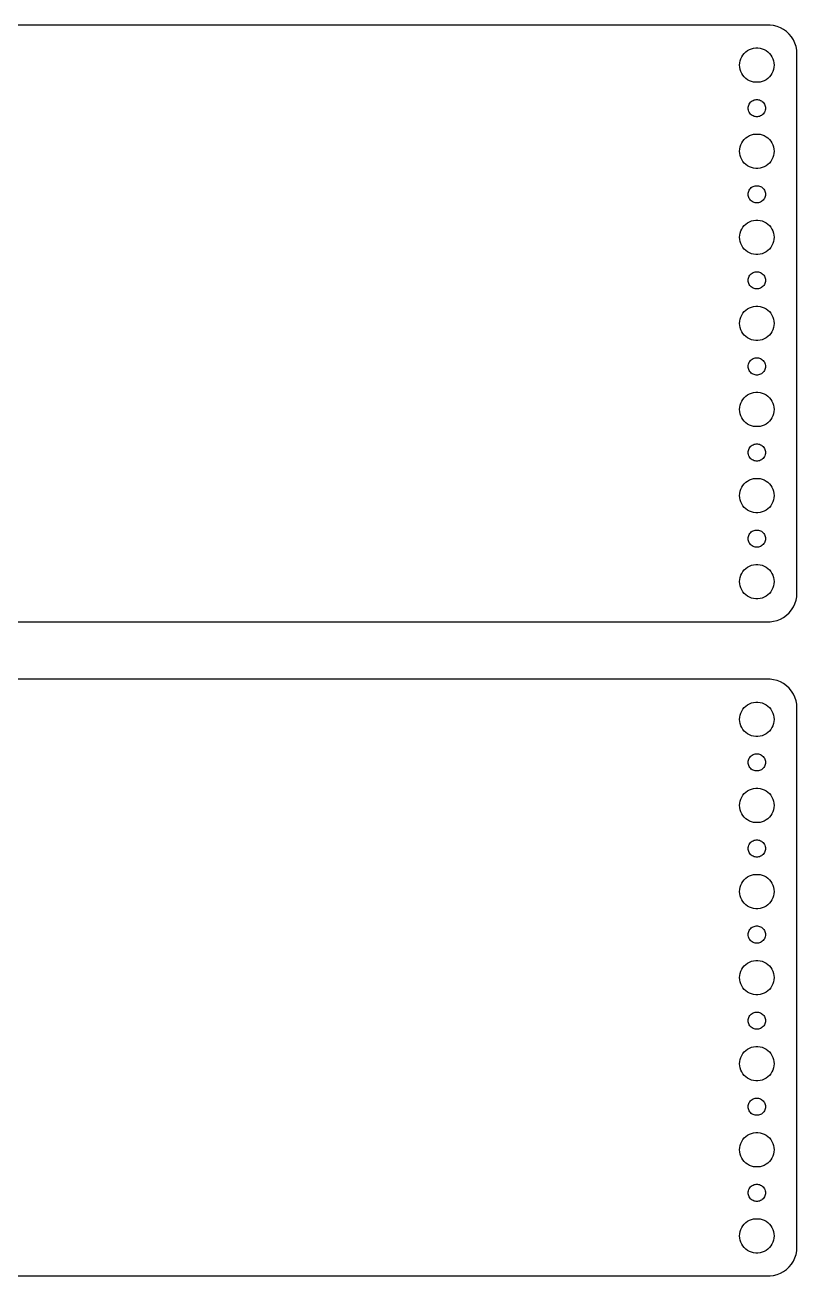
# Model space of a CAD drawing. Header units: metres. Extents: x -134 to 134, y 176 to 508.
# Drawn here: x 0 to 134.5, y 290 to 508 of the extents above; entities that cross this region are included whole.
import ezdxf

# ---------------------------------------------------------------- set-up
doc = ezdxf.new("R2010")
doc.units = ezdxf.units.M

msp = doc.modelspace()

# ---------------------------------------------------------------- linework, layer by layer
for p, q in [((129.814, 507.99), (-129.814, 507.99)), ((130.437, 507.911), (129.814, 507.99)), ((131.045, 507.755), (130.437, 507.911)), ((131.629, 507.524), (131.045, 507.755)), ((132.179, 507.222), (131.629, 507.524)), ((132.687, 506.853), (132.179, 507.222)), ((133.145, 506.423), (132.687, 506.853)), ((133.545, 505.939), (133.145, 506.423)), ((133.882, 505.409), (133.545, 505.939)), ((125.893, 503.533), (126.223, 503.714)), ((126.223, 503.714), (126.573, 503.853)), ((126.573, 503.853), (126.938, 503.947)), ((126.938, 503.947), (127.312, 503.994)), ((127.312, 503.994), (127.688, 503.994)), ((127.688, 503.994), (128.062, 503.947)), ((128.062, 503.947), (128.427, 503.853)), ((128.427, 503.853), (128.777, 503.714)), ((128.777, 503.714), (129.107, 503.533)), ((134.149, 504.841), (133.882, 505.409)), ((134.343, 504.243), (134.149, 504.841)), ((134.461, 503.627), (134.343, 504.243)), ((134.5, 503), (134.461, 503.627)), ((124.5, 501), (124.524, 501.376)), ((124.524, 501.376), (124.594, 501.746)), ((124.594, 501.746), (124.711, 502.104)), ((124.711, 502.104), (124.871, 502.445)), ((124.871, 502.445), (125.073, 502.763)), ((125.073, 502.763), (125.313, 503.054)), ((125.313, 503.054), (125.588, 503.312)), ((125.588, 503.312), (125.893, 503.533)), ((129.107, 503.533), (129.412, 503.312)), ((129.412, 503.312), (129.687, 503.054)), ((129.687, 503.054), (129.927, 502.763)), ((129.927, 502.763), (130.129, 502.445)), ((130.129, 502.445), (130.289, 502.104)), ((130.289, 502.104), (130.406, 501.746)), ((130.406, 501.746), (130.476, 501.376)), ((130.476, 501.376), (130.5, 501)), ((134.5, 409), (134.5, 503)), ((124.524, 500.624), (124.5, 501)), ((124.594, 500.254), (124.524, 500.624)), ((124.711, 499.896), (124.594, 500.254)), ((124.871, 499.555), (124.711, 499.896)), ((125.073, 499.237), (124.871, 499.555)), ((125.313, 498.946), (125.073, 499.237)), ((129.927, 499.237), (129.687, 498.946)), ((130.129, 499.555), (129.927, 499.237)), ((130.289, 499.896), (130.129, 499.555)), ((130.406, 500.254), (130.289, 499.896)), ((130.476, 500.624), (130.406, 500.254)), ((130.5, 501), (130.476, 500.624)), ((125.588, 498.688), (125.313, 498.946)), ((125.893, 498.467), (125.588, 498.688)), ((126.223, 498.286), (125.893, 498.467)), ((126.573, 498.147), (126.223, 498.286)), ((126.938, 498.053), (126.573, 498.147)), ((127.312, 498.006), (126.938, 498.053)), ((127.688, 498.006), (127.312, 498.006)), ((128.062, 498.053), (127.688, 498.006)), ((128.427, 498.147), (128.062, 498.053)), ((128.777, 498.286), (128.427, 498.147)), ((129.107, 498.467), (128.777, 498.286)), ((129.412, 498.688), (129.107, 498.467)), ((129.687, 498.946), (129.412, 498.688)), ((126.696, 494.766), (126.861, 494.857)), ((126.861, 494.857), (127.036, 494.927)), ((127.036, 494.927), (127.219, 494.973)), ((127.219, 494.973), (127.406, 494.997)), ((127.406, 494.997), (127.594, 494.997)), ((127.594, 494.997), (127.781, 494.973)), ((127.781, 494.973), (127.964, 494.927)), ((127.964, 494.927), (128.139, 494.857)), ((128.139, 494.857), (128.304, 494.766)), ((126, 493.5), (126.012, 493.688)), ((126.012, 493.312), (126, 493.5)), ((126.012, 493.688), (126.047, 493.873)), ((126.047, 493.127), (126.012, 493.312)), ((126.047, 493.873), (126.105, 494.052)), ((126.105, 492.948), (126.047, 493.127)), ((126.105, 494.052), (126.186, 494.223)), ((126.186, 492.777), (126.105, 492.948)), ((126.186, 494.223), (126.286, 494.382)), ((126.286, 492.618), (126.186, 492.777)), ((126.286, 494.382), (126.407, 494.527)), ((126.407, 494.527), (126.544, 494.656)), ((126.544, 494.656), (126.696, 494.766)), ((128.304, 494.766), (128.456, 494.656)), ((128.456, 494.656), (128.593, 494.527)), ((128.593, 494.527), (128.714, 494.382)), ((128.714, 494.382), (128.814, 494.223)), ((128.814, 492.777), (128.714, 492.618)), ((128.814, 494.223), (128.895, 494.052)), ((128.895, 492.948), (128.814, 492.777)), ((128.895, 494.052), (128.953, 493.873)), ((128.953, 493.127), (128.895, 492.948)), ((128.953, 493.873), (128.988, 493.688)), ((128.988, 493.312), (128.953, 493.127)), ((128.988, 493.688), (129, 493.5)), ((129, 493.5), (128.988, 493.312)), ((126.407, 492.473), (126.286, 492.618)), ((126.544, 492.344), (126.407, 492.473)), ((126.696, 492.234), (126.544, 492.344)), ((126.861, 492.143), (126.696, 492.234)), ((127.036, 492.073), (126.861, 492.143)), ((127.219, 492.027), (127.036, 492.073)), ((127.406, 492.003), (127.219, 492.027)), ((127.594, 492.003), (127.406, 492.003)), ((127.781, 492.027), (127.594, 492.003)), ((127.964, 492.073), (127.781, 492.027)), ((128.139, 492.143), (127.964, 492.073)), ((128.304, 492.234), (128.139, 492.143)), ((128.456, 492.344), (128.304, 492.234)), ((128.593, 492.473), (128.456, 492.344)), ((128.714, 492.618), (128.593, 492.473)), ((125.313, 488.054), (125.588, 488.312)), ((125.588, 488.312), (125.893, 488.533)), ((125.893, 488.533), (126.223, 488.714)), ((126.223, 488.714), (126.573, 488.853)), ((126.573, 488.853), (126.938, 488.947)), ((126.938, 488.947), (127.312, 488.994)), ((127.312, 488.994), (127.688, 488.994)), ((127.688, 488.994), (128.062, 488.947)), ((128.062, 488.947), (128.427, 488.853)), ((128.427, 488.853), (128.777, 488.714)), ((128.777, 488.714), (129.107, 488.533)), ((129.107, 488.533), (129.412, 488.312)), ((129.412, 488.312), (129.687, 488.054)), ((124.5, 486), (124.524, 486.376)), ((124.524, 486.376), (124.594, 486.746)), ((124.594, 486.746), (124.711, 487.104)), ((124.711, 487.104), (124.871, 487.445)), ((124.871, 487.445), (125.073, 487.763)), ((125.073, 487.763), (125.313, 488.054)), ((129.687, 488.054), (129.927, 487.763)), ((129.927, 487.763), (130.129, 487.445)), ((130.129, 487.445), (130.289, 487.104)), ((130.289, 487.104), (130.406, 486.746)), ((130.406, 486.746), (130.476, 486.376)), ((130.476, 486.376), (130.5, 486)), ((124.524, 485.624), (124.5, 486)), ((124.594, 485.254), (124.524, 485.624)), ((124.711, 484.896), (124.594, 485.254)), ((124.871, 484.555), (124.711, 484.896)), ((125.073, 484.237), (124.871, 484.555)), ((125.313, 483.946), (125.073, 484.237)), ((125.588, 483.688), (125.313, 483.946)), ((129.687, 483.946), (129.412, 483.688)), ((129.927, 484.237), (129.687, 483.946)), ((130.129, 484.555), (129.927, 484.237)), ((130.289, 484.896), (130.129, 484.555)), ((130.406, 485.254), (130.289, 484.896)), ((130.476, 485.624), (130.406, 485.254)), ((130.5, 486), (130.476, 485.624)), ((125.893, 483.467), (125.588, 483.688)), ((126.223, 483.286), (125.893, 483.467)), ((126.573, 483.147), (126.223, 483.286)), ((126.938, 483.053), (126.573, 483.147)), ((127.312, 483.006), (126.938, 483.053)), ((127.688, 483.006), (127.312, 483.006)), ((128.062, 483.053), (127.688, 483.006)), ((128.427, 483.147), (128.062, 483.053)), ((128.777, 483.286), (128.427, 483.147)), ((129.107, 483.467), (128.777, 483.286)), ((129.412, 483.688), (129.107, 483.467)), ((126.407, 479.527), (126.544, 479.656)), ((126.544, 479.656), (126.696, 479.766)), ((126.696, 479.766), (126.861, 479.857)), ((126.861, 479.857), (127.036, 479.927)), ((127.036, 479.927), (127.219, 479.973)), ((127.219, 479.973), (127.406, 479.997)), ((127.406, 479.997), (127.594, 479.997)), ((127.594, 479.997), (127.781, 479.973)), ((127.781, 479.973), (127.964, 479.927)), ((127.964, 479.927), (128.139, 479.857)), ((128.139, 479.857), (128.304, 479.766)), ((128.304, 479.766), (128.456, 479.656)), ((128.456, 479.656), (128.593, 479.527)), ((126, 478.5), (126.012, 478.688)), ((126.012, 478.312), (126, 478.5)), ((126.012, 478.688), (126.047, 478.873)), ((126.047, 478.127), (126.012, 478.312)), ((126.047, 478.873), (126.105, 479.052)), ((126.105, 477.948), (126.047, 478.127)), ((126.105, 479.052), (126.186, 479.223)), ((126.186, 477.777), (126.105, 477.948)), ((126.186, 479.223), (126.286, 479.382)), ((126.286, 477.618), (126.186, 477.777)), ((126.286, 479.382), (126.407, 479.527)), ((126.407, 477.473), (126.286, 477.618)), ((126.544, 477.344), (126.407, 477.473)), ((128.593, 477.473), (128.456, 477.344)), ((128.593, 479.527), (128.714, 479.382)), ((128.714, 477.618), (128.593, 477.473)), ((128.714, 479.382), (128.814, 479.223)), ((128.814, 477.777), (128.714, 477.618)), ((128.814, 479.223), (128.895, 479.052)), ((128.895, 477.948), (128.814, 477.777)), ((128.895, 479.052), (128.953, 478.873)), ((128.953, 478.127), (128.895, 477.948)), ((128.953, 478.873), (128.988, 478.688)), ((128.988, 478.312), (128.953, 478.127)), ((128.988, 478.688), (129, 478.5)), ((129, 478.5), (128.988, 478.312)), ((126.696, 477.234), (126.544, 477.344)), ((126.861, 477.143), (126.696, 477.234)), ((127.036, 477.073), (126.861, 477.143)), ((127.219, 477.027), (127.036, 477.073)), ((127.406, 477.003), (127.219, 477.027)), ((127.594, 477.003), (127.406, 477.003)), ((127.781, 477.027), (127.594, 477.003)), ((127.964, 477.073), (127.781, 477.027)), ((128.139, 477.143), (127.964, 477.073)), ((128.304, 477.234), (128.139, 477.143)), ((128.456, 477.344), (128.304, 477.234)), ((125.073, 472.763), (125.313, 473.054)), ((125.313, 473.054), (125.588, 473.312)), ((125.588, 473.312), (125.893, 473.533)), ((125.893, 473.533), (126.223, 473.714)), ((126.223, 473.714), (126.573, 473.853)), ((126.573, 473.853), (126.938, 473.947)), ((126.938, 473.947), (127.312, 473.994)), ((127.312, 473.994), (127.688, 473.994)), ((127.688, 473.994), (128.062, 473.947)), ((128.062, 473.947), (128.427, 473.853)), ((128.427, 473.853), (128.777, 473.714)), ((128.777, 473.714), (129.107, 473.533)), ((129.107, 473.533), (129.412, 473.312)), ((129.412, 473.312), (129.687, 473.054)), ((129.687, 473.054), (129.927, 472.763)), ((124.5, 471), (124.524, 471.376)), ((124.524, 470.624), (124.5, 471)), ((124.524, 471.376), (124.594, 471.746)), ((124.594, 471.746), (124.711, 472.104)), ((124.711, 472.104), (124.871, 472.445)), ((124.871, 472.445), (125.073, 472.763)), ((129.927, 472.763), (130.129, 472.445)), ((130.129, 472.445), (130.289, 472.104)), ((130.289, 472.104), (130.406, 471.746)), ((130.406, 471.746), (130.476, 471.376)), ((130.476, 471.376), (130.5, 471)), ((130.5, 471), (130.476, 470.624)), ((124.594, 470.254), (124.524, 470.624)), ((124.711, 469.896), (124.594, 470.254)), ((124.871, 469.555), (124.711, 469.896)), ((125.073, 469.237), (124.871, 469.555)), ((125.313, 468.946), (125.073, 469.237)), ((125.588, 468.688), (125.313, 468.946)), ((125.893, 468.467), (125.588, 468.688)), ((129.412, 468.688), (129.107, 468.467)), ((129.687, 468.946), (129.412, 468.688)), ((129.927, 469.237), (129.687, 468.946)), ((130.129, 469.555), (129.927, 469.237)), ((130.289, 469.896), (130.129, 469.555)), ((130.406, 470.254), (130.289, 469.896)), ((130.476, 470.624), (130.406, 470.254)), ((126.223, 468.286), (125.893, 468.467)), ((126.573, 468.147), (126.223, 468.286)), ((126.938, 468.053), (126.573, 468.147)), ((127.312, 468.006), (126.938, 468.053)), ((127.688, 468.006), (127.312, 468.006)), ((128.062, 468.053), (127.688, 468.006)), ((128.427, 468.147), (128.062, 468.053)), ((128.777, 468.286), (128.427, 468.147)), ((129.107, 468.467), (128.777, 468.286)), ((126.186, 464.223), (126.286, 464.382)), ((126.286, 464.382), (126.407, 464.527)), ((126.407, 464.527), (126.544, 464.656)), ((126.544, 464.656), (126.696, 464.766)), ((126.696, 464.766), (126.861, 464.857)), ((126.861, 464.857), (127.036, 464.927)), ((127.036, 464.927), (127.219, 464.973)), ((127.219, 464.973), (127.406, 464.997)), ((127.406, 464.997), (127.594, 464.997)), ((127.594, 464.997), (127.781, 464.973)), ((127.781, 464.973), (127.964, 464.927)), ((127.964, 464.927), (128.139, 464.857)), ((128.139, 464.857), (128.304, 464.766)), ((128.304, 464.766), (128.456, 464.656)), ((128.456, 464.656), (128.593, 464.527)), ((128.593, 464.527), (128.714, 464.382)), ((128.714, 464.382), (128.814, 464.223)), ((126, 463.5), (126.012, 463.688)), ((126.012, 463.312), (126, 463.5)), ((126.012, 463.688), (126.047, 463.873)), ((126.047, 463.127), (126.012, 463.312)), ((126.047, 463.873), (126.105, 464.052)), ((126.105, 462.948), (126.047, 463.127)), ((126.105, 464.052), (126.186, 464.223)), ((126.186, 462.777), (126.105, 462.948)), ((126.286, 462.618), (126.186, 462.777)), ((126.407, 462.473), (126.286, 462.618)), ((126.544, 462.344), (126.407, 462.473)), ((126.696, 462.234), (126.544, 462.344)), ((126.861, 462.143), (126.696, 462.234)), ((127.036, 462.073), (126.861, 462.143)), ((128.139, 462.143), (127.964, 462.073)), ((128.304, 462.234), (128.139, 462.143)), ((128.456, 462.344), (128.304, 462.234)), ((128.593, 462.473), (128.456, 462.344)), ((128.714, 462.618), (128.593, 462.473)), ((128.814, 462.777), (128.714, 462.618)), ((128.814, 464.223), (128.895, 464.052)), ((128.895, 462.948), (128.814, 462.777)), ((128.895, 464.052), (128.953, 463.873)), ((128.953, 463.127), (128.895, 462.948)), ((128.953, 463.873), (128.988, 463.688)), ((128.988, 463.312), (128.953, 463.127)), ((128.988, 463.688), (129, 463.5)), ((129, 463.5), (128.988, 463.312)), ((127.219, 462.027), (127.036, 462.073)), ((127.406, 462.003), (127.219, 462.027)), ((127.594, 462.003), (127.406, 462.003)), ((127.781, 462.027), (127.594, 462.003)), ((127.964, 462.073), (127.781, 462.027)), ((124.871, 457.445), (125.073, 457.763)), ((125.073, 457.763), (125.313, 458.054)), ((125.313, 458.054), (125.588, 458.312)), ((125.588, 458.312), (125.893, 458.533)), ((125.893, 458.533), (126.223, 458.714)), ((126.223, 458.714), (126.573, 458.853)), ((126.573, 458.853), (126.938, 458.947)), ((126.938, 458.947), (127.312, 458.994)), ((127.312, 458.994), (127.688, 458.994)), ((127.688, 458.994), (128.062, 458.947)), ((128.062, 458.947), (128.427, 458.853)), ((128.427, 458.853), (128.777, 458.714)), ((128.777, 458.714), (129.107, 458.533)), ((129.107, 458.533), (129.412, 458.312)), ((129.412, 458.312), (129.687, 458.054)), ((129.687, 458.054), (129.927, 457.763)), ((129.927, 457.763), (130.129, 457.445)), ((124.5, 456), (124.524, 456.376)), ((124.524, 455.624), (124.5, 456)), ((124.524, 456.376), (124.594, 456.746)), ((124.594, 455.254), (124.524, 455.624)), ((124.594, 456.746), (124.711, 457.104)), ((124.711, 457.104), (124.871, 457.445)), ((130.129, 457.445), (130.289, 457.104)), ((130.289, 457.104), (130.406, 456.746)), ((130.406, 456.746), (130.476, 456.376)), ((130.476, 455.624), (130.406, 455.254)), ((130.476, 456.376), (130.5, 456)), ((130.5, 456), (130.476, 455.624)), ((124.711, 454.896), (124.594, 455.254)), ((124.871, 454.555), (124.711, 454.896)), ((125.073, 454.237), (124.871, 454.555)), ((125.313, 453.946), (125.073, 454.237)), ((125.588, 453.688), (125.313, 453.946)), ((125.893, 453.467), (125.588, 453.688)), ((126.223, 453.286), (125.893, 453.467)), ((129.107, 453.467), (128.777, 453.286)), ((129.412, 453.688), (129.107, 453.467)), ((129.687, 453.946), (129.412, 453.688)), ((129.927, 454.237), (129.687, 453.946)), ((130.129, 454.555), (129.927, 454.237)), ((130.289, 454.896), (130.129, 454.555)), ((130.406, 455.254), (130.289, 454.896)), ((126.573, 453.147), (126.223, 453.286)), ((126.938, 453.053), (126.573, 453.147)), ((127.312, 453.006), (126.938, 453.053)), ((127.688, 453.006), (127.312, 453.006)), ((128.062, 453.053), (127.688, 453.006)), ((128.427, 453.147), (128.062, 453.053)), ((128.777, 453.286), (128.427, 453.147)), ((126.047, 448.873), (126.105, 449.052)), ((126.105, 449.052), (126.186, 449.223)), ((126.186, 449.223), (126.286, 449.382)), ((126.286, 449.382), (126.407, 449.527)), ((126.407, 449.527), (126.544, 449.656)), ((126.544, 449.656), (126.696, 449.766)), ((126.696, 449.766), (126.861, 449.857)), ((126.861, 449.857), (127.036, 449.927)), ((127.036, 449.927), (127.219, 449.973)), ((127.219, 449.973), (127.406, 449.997)), ((127.406, 449.997), (127.594, 449.997)), ((127.594, 449.997), (127.781, 449.973)), ((127.781, 449.973), (127.964, 449.927)), ((127.964, 449.927), (128.139, 449.857)), ((128.139, 449.857), (128.304, 449.766)), ((128.304, 449.766), (128.456, 449.656)), ((128.456, 449.656), (128.593, 449.527)), ((128.593, 449.527), (128.714, 449.382)), ((128.714, 449.382), (128.814, 449.223)), ((128.814, 449.223), (128.895, 449.052)), ((128.895, 449.052), (128.953, 448.873)), ((126, 448.5), (126.012, 448.688)), ((126.012, 448.312), (126, 448.5)), ((126.012, 448.688), (126.047, 448.873)), ((126.047, 448.127), (126.012, 448.312)), ((126.105, 447.948), (126.047, 448.127)), ((126.186, 447.777), (126.105, 447.948)), ((126.286, 447.618), (126.186, 447.777)), ((126.407, 447.473), (126.286, 447.618)), ((126.544, 447.344), (126.407, 447.473)), ((126.696, 447.234), (126.544, 447.344)), ((126.861, 447.143), (126.696, 447.234)), ((127.036, 447.073), (126.861, 447.143)), ((127.219, 447.027), (127.036, 447.073)), ((127.406, 447.003), (127.219, 447.027)), ((127.594, 447.003), (127.406, 447.003)), ((127.781, 447.027), (127.594, 447.003)), ((127.964, 447.073), (127.781, 447.027)), ((128.139, 447.143), (127.964, 447.073)), ((128.304, 447.234), (128.139, 447.143)), ((128.456, 447.344), (128.304, 447.234)), ((128.593, 447.473), (128.456, 447.344)), ((128.714, 447.618), (128.593, 447.473)), ((128.814, 447.777), (128.714, 447.618)), ((128.895, 447.948), (128.814, 447.777)), ((128.953, 448.127), (128.895, 447.948)), ((128.953, 448.873), (128.988, 448.688)), ((128.988, 448.312), (128.953, 448.127)), ((128.988, 448.688), (129, 448.5)), ((129, 448.5), (128.988, 448.312)), ((124.871, 442.445), (125.073, 442.763)), ((125.073, 442.763), (125.313, 443.054)), ((125.313, 443.054), (125.588, 443.312)), ((125.588, 443.312), (125.893, 443.533)), ((125.893, 443.533), (126.223, 443.714)), ((126.223, 443.714), (126.573, 443.853)), ((126.573, 443.853), (126.938, 443.947)), ((126.938, 443.947), (127.312, 443.994)), ((127.312, 443.994), (127.688, 443.994)), ((127.688, 443.994), (128.062, 443.947)), ((128.062, 443.947), (128.427, 443.853)), ((128.427, 443.853), (128.777, 443.714)), ((128.777, 443.714), (129.107, 443.533)), ((129.107, 443.533), (129.412, 443.312)), ((129.412, 443.312), (129.687, 443.054)), ((129.687, 443.054), (129.927, 442.763)), ((129.927, 442.763), (130.129, 442.445)), ((124.5, 441), (124.524, 441.376)), ((124.524, 440.624), (124.5, 441)), ((124.524, 441.376), (124.594, 441.746)), ((124.594, 440.254), (124.524, 440.624)), ((124.594, 441.746), (124.711, 442.104)), ((124.711, 442.104), (124.871, 442.445)), ((130.129, 442.445), (130.289, 442.104)), ((130.289, 442.104), (130.406, 441.746)), ((130.406, 441.746), (130.476, 441.376)), ((130.476, 440.624), (130.406, 440.254)), ((130.476, 441.376), (130.5, 441)), ((130.5, 441), (130.476, 440.624)), ((124.711, 439.896), (124.594, 440.254)), ((124.871, 439.555), (124.711, 439.896)), ((125.073, 439.237), (124.871, 439.555)), ((125.313, 438.946), (125.073, 439.237)), ((125.588, 438.688), (125.313, 438.946)), ((125.893, 438.467), (125.588, 438.688)), ((126.223, 438.286), (125.893, 438.467)), ((126.573, 438.147), (126.223, 438.286)), ((126.938, 438.053), (126.573, 438.147)), ((128.427, 438.147), (128.062, 438.053)), ((128.777, 438.286), (128.427, 438.147)), ((129.107, 438.467), (128.777, 438.286)), ((129.412, 438.688), (129.107, 438.467)), ((129.687, 438.946), (129.412, 438.688)), ((129.927, 439.237), (129.687, 438.946)), ((130.129, 439.555), (129.927, 439.237)), ((130.289, 439.896), (130.129, 439.555)), ((130.406, 440.254), (130.289, 439.896)), ((127.312, 438.006), (126.938, 438.053)), ((127.688, 438.006), (127.312, 438.006)), ((128.062, 438.053), (127.688, 438.006)), ((126.012, 433.688), (126.047, 433.873)), ((126.047, 433.873), (126.105, 434.052)), ((126.105, 434.052), (126.186, 434.223)), ((126.186, 434.223), (126.286, 434.382)), ((126.286, 434.382), (126.407, 434.527)), ((126.407, 434.527), (126.544, 434.656)), ((126.544, 434.656), (126.696, 434.766)), ((126.696, 434.766), (126.861, 434.857)), ((126.861, 434.857), (127.036, 434.927)), ((127.036, 434.927), (127.219, 434.973)), ((127.219, 434.973), (127.406, 434.997)), ((127.406, 434.997), (127.594, 434.997)), ((127.594, 434.997), (127.781, 434.973)), ((127.781, 434.973), (127.964, 434.927)), ((127.964, 434.927), (128.139, 434.857)), ((128.139, 434.857), (128.304, 434.766)), ((128.304, 434.766), (128.456, 434.656)), ((128.456, 434.656), (128.593, 434.527)), ((128.593, 434.527), (128.714, 434.382)), ((128.714, 434.382), (128.814, 434.223)), ((128.814, 434.223), (128.895, 434.052)), ((128.895, 434.052), (128.953, 433.873)), ((128.953, 433.873), (128.988, 433.688)), ((126, 433.5), (126.012, 433.688)), ((126.012, 433.312), (126, 433.5)), ((126.047, 433.127), (126.012, 433.312)), ((126.105, 432.948), (126.047, 433.127)), ((126.186, 432.777), (126.105, 432.948)), ((126.286, 432.618), (126.186, 432.777)), ((126.407, 432.473), (126.286, 432.618)), ((126.544, 432.344), (126.407, 432.473)), ((126.696, 432.234), (126.544, 432.344)), ((126.861, 432.143), (126.696, 432.234)), ((127.036, 432.073), (126.861, 432.143)), ((127.219, 432.027), (127.036, 432.073)), ((127.406, 432.003), (127.219, 432.027)), ((127.594, 432.003), (127.406, 432.003)), ((127.781, 432.027), (127.594, 432.003)), ((127.964, 432.073), (127.781, 432.027)), ((128.139, 432.143), (127.964, 432.073)), ((128.304, 432.234), (128.139, 432.143)), ((128.456, 432.344), (128.304, 432.234)), ((128.593, 432.473), (128.456, 432.344)), ((128.714, 432.618), (128.593, 432.473)), ((128.814, 432.777), (128.714, 432.618)), ((128.895, 432.948), (128.814, 432.777)), ((128.953, 433.127), (128.895, 432.948)), ((128.988, 433.312), (128.953, 433.127)), ((128.988, 433.688), (129, 433.5)), ((129, 433.5), (128.988, 433.312)), ((124.711, 427.104), (124.871, 427.445)), ((124.871, 427.445), (125.073, 427.763)), ((125.073, 427.763), (125.313, 428.054)), ((125.313, 428.054), (125.588, 428.312)), ((125.588, 428.312), (125.893, 428.533)), ((125.893, 428.533), (126.223, 428.714)), ((126.223, 428.714), (126.573, 428.853)), ((126.573, 428.853), (126.938, 428.947)), ((126.938, 428.947), (127.312, 428.994)), ((127.312, 428.994), (127.688, 428.994)), ((127.688, 428.994), (128.062, 428.947)), ((128.062, 428.947), (128.427, 428.853)), ((128.427, 428.853), (128.777, 428.714)), ((128.777, 428.714), (129.107, 428.533)), ((129.107, 428.533), (129.412, 428.312)), ((129.412, 428.312), (129.687, 428.054)), ((129.687, 428.054), (129.927, 427.763)), ((129.927, 427.763), (130.129, 427.445)), ((130.129, 427.445), (130.289, 427.104)), ((124.5, 426), (124.524, 426.376)), ((124.524, 425.624), (124.5, 426)), ((124.524, 426.376), (124.594, 426.746)), ((124.594, 425.254), (124.524, 425.624)), ((124.594, 426.746), (124.711, 427.104)), ((124.711, 424.896), (124.594, 425.254)), ((130.289, 427.104), (130.406, 426.746)), ((130.406, 425.254), (130.289, 424.896)), ((130.406, 426.746), (130.476, 426.376)), ((130.476, 425.624), (130.406, 425.254)), ((130.476, 426.376), (130.5, 426)), ((130.5, 426), (130.476, 425.624)), ((124.871, 424.555), (124.711, 424.896)), ((125.073, 424.237), (124.871, 424.555)), ((125.313, 423.946), (125.073, 424.237)), ((125.588, 423.688), (125.313, 423.946)), ((125.893, 423.467), (125.588, 423.688)), ((126.223, 423.286), (125.893, 423.467)), ((126.573, 423.147), (126.223, 423.286)), ((126.938, 423.053), (126.573, 423.147)), ((127.312, 423.006), (126.938, 423.053)), ((127.688, 423.006), (127.312, 423.006)), ((128.062, 423.053), (127.688, 423.006)), ((128.427, 423.147), (128.062, 423.053)), ((128.777, 423.286), (128.427, 423.147)), ((129.107, 423.467), (128.777, 423.286)), ((129.412, 423.688), (129.107, 423.467)), ((129.687, 423.946), (129.412, 423.688)), ((129.927, 424.237), (129.687, 423.946)), ((130.129, 424.555), (129.927, 424.237)), ((130.289, 424.896), (130.129, 424.555)), ((126, 418.5), (126.012, 418.688)), ((126.012, 418.688), (126.047, 418.873)), ((126.047, 418.873), (126.105, 419.052)), ((126.105, 419.052), (126.186, 419.223)), ((126.186, 419.223), (126.286, 419.382)), ((126.286, 419.382), (126.407, 419.527)), ((126.407, 419.527), (126.544, 419.656)), ((126.544, 419.656), (126.696, 419.766)), ((126.696, 419.766), (126.861, 419.857)), ((126.861, 419.857), (127.036, 419.927)), ((127.036, 419.927), (127.219, 419.973)), ((127.219, 419.973), (127.406, 419.997)), ((127.406, 419.997), (127.594, 419.997)), ((127.594, 419.997), (127.781, 419.973)), ((127.781, 419.973), (127.964, 419.927)), ((127.964, 419.927), (128.139, 419.857)), ((128.139, 419.857), (128.304, 419.766)), ((128.304, 419.766), (128.456, 419.656)), ((128.456, 419.656), (128.593, 419.527)), ((128.593, 419.527), (128.714, 419.382)), ((128.714, 419.382), (128.814, 419.223)), ((128.814, 419.223), (128.895, 419.052)), ((128.895, 419.052), (128.953, 418.873)), ((128.953, 418.873), (128.988, 418.688)), ((128.988, 418.688), (129, 418.5)), ((126.012, 418.312), (126, 418.5)), ((126.047, 418.127), (126.012, 418.312)), ((126.105, 417.948), (126.047, 418.127)), ((126.186, 417.777), (126.105, 417.948)), ((126.286, 417.618), (126.186, 417.777)), ((126.407, 417.473), (126.286, 417.618)), ((126.544, 417.344), (126.407, 417.473)), ((126.696, 417.234), (126.544, 417.344)), ((126.861, 417.143), (126.696, 417.234)), ((127.036, 417.073), (126.861, 417.143)), ((127.219, 417.027), (127.036, 417.073)), ((127.406, 417.003), (127.219, 417.027)), ((127.594, 417.003), (127.406, 417.003)), ((127.781, 417.027), (127.594, 417.003)), ((127.964, 417.073), (127.781, 417.027)), ((128.139, 417.143), (127.964, 417.073)), ((128.304, 417.234), (128.139, 417.143)), ((128.456, 417.344), (128.304, 417.234)), ((128.593, 417.473), (128.456, 417.344)), ((128.714, 417.618), (128.593, 417.473)), ((128.814, 417.777), (128.714, 417.618)), ((128.895, 417.948), (128.814, 417.777)), ((128.953, 418.127), (128.895, 417.948)), ((128.988, 418.312), (128.953, 418.127)), ((129, 418.5), (128.988, 418.312)), ((124.594, 411.746), (124.711, 412.104)), ((124.711, 412.104), (124.871, 412.445)), ((124.871, 412.445), (125.073, 412.763)), ((125.073, 412.763), (125.313, 413.054)), ((125.313, 413.054), (125.588, 413.312)), ((125.588, 413.312), (125.893, 413.533)), ((125.893, 413.533), (126.223, 413.714)), ((126.223, 413.714), (126.573, 413.853)), ((126.573, 413.853), (126.938, 413.947)), ((126.938, 413.947), (127.312, 413.994)), ((127.312, 413.994), (127.688, 413.994)), ((127.688, 413.994), (128.062, 413.947)), ((128.062, 413.947), (128.427, 413.853)), ((128.427, 413.853), (128.777, 413.714)), ((128.777, 413.714), (129.107, 413.533)), ((129.107, 413.533), (129.412, 413.312)), ((129.412, 413.312), (129.687, 413.054)), ((129.687, 413.054), (129.927, 412.763)), ((129.927, 412.763), (130.129, 412.445)), ((130.129, 412.445), (130.289, 412.104)), ((130.289, 412.104), (130.406, 411.746)), ((124.5, 411), (124.524, 411.376)), ((124.524, 410.624), (124.5, 411)), ((124.524, 411.376), (124.594, 411.746)), ((124.594, 410.254), (124.524, 410.624)), ((124.711, 409.896), (124.594, 410.254)), ((124.871, 409.555), (124.711, 409.896)), ((130.289, 409.896), (130.129, 409.555)), ((130.406, 410.254), (130.289, 409.896)), ((130.406, 411.746), (130.476, 411.376)), ((130.476, 410.624), (130.406, 410.254)), ((130.476, 411.376), (130.5, 411)), ((130.5, 411), (130.476, 410.624)), ((125.073, 409.237), (124.871, 409.555)), ((125.313, 408.946), (125.073, 409.237)), ((125.588, 408.688), (125.313, 408.946)), ((125.893, 408.467), (125.588, 408.688)), ((126.223, 408.286), (125.893, 408.467)), ((126.573, 408.147), (126.223, 408.286)), ((126.938, 408.053), (126.573, 408.147)), ((127.312, 408.006), (126.938, 408.053)), ((127.688, 408.006), (127.312, 408.006)), ((128.062, 408.053), (127.688, 408.006)), ((128.427, 408.147), (128.062, 408.053)), ((128.777, 408.286), (128.427, 408.147)), ((129.107, 408.467), (128.777, 408.286)), ((129.412, 408.688), (129.107, 408.467)), ((129.687, 408.946), (129.412, 408.688)), ((129.927, 409.237), (129.687, 408.946)), ((130.129, 409.555), (129.927, 409.237)), ((134.149, 407.159), (134.343, 407.757)), ((134.343, 407.757), (134.461, 408.373)), ((134.461, 408.373), (134.5, 409)), ((132.687, 405.147), (133.145, 405.577)), ((133.145, 405.577), (133.545, 406.061)), ((133.545, 406.061), (133.882, 406.591)), ((133.882, 406.591), (134.149, 407.159)), ((-129.814, 404.01), (129.814, 404.01)), ((129.814, 404.01), (130.437, 404.089)), ((130.437, 404.089), (131.045, 404.245)), ((131.045, 404.245), (131.629, 404.476)), ((131.629, 404.476), (132.179, 404.778)), ((132.179, 404.778), (132.687, 405.147)), ((129.814, 393.99), (-129.814, 393.99)), ((130.437, 393.911), (129.814, 393.99)), ((131.045, 393.755), (130.437, 393.911)), ((131.629, 393.524), (131.045, 393.755)), ((132.179, 393.222), (131.629, 393.524)), ((132.687, 392.853), (132.179, 393.222)), ((133.145, 392.423), (132.687, 392.853)), ((133.545, 391.939), (133.145, 392.423)), ((133.882, 391.409), (133.545, 391.939)), ((134.149, 390.841), (133.882, 391.409)), ((134.343, 390.243), (134.149, 390.841)), ((134.461, 389.627), (134.343, 390.243)), ((124.594, 387.746), (124.711, 388.104)), ((124.711, 388.104), (124.871, 388.445)), ((124.871, 388.445), (125.073, 388.763)), ((125.073, 388.763), (125.313, 389.054)), ((125.313, 389.054), (125.588, 389.312)), ((125.588, 389.312), (125.893, 389.533)), ((125.893, 389.533), (126.223, 389.714)), ((126.223, 389.714), (126.573, 389.853)), ((126.573, 389.853), (126.938, 389.947)), ((126.938, 389.947), (127.312, 389.994)), ((127.312, 389.994), (127.688, 389.994)), ((127.688, 389.994), (128.062, 389.947)), ((128.062, 389.947), (128.427, 389.853)), ((128.427, 389.853), (128.777, 389.714)), ((128.777, 389.714), (129.107, 389.533)), ((129.107, 389.533), (129.412, 389.312)), ((129.412, 389.312), (129.687, 389.054)), ((129.687, 389.054), (129.927, 388.763)), ((129.927, 388.763), (130.129, 388.445)), ((130.129, 388.445), (130.289, 388.104)), ((130.289, 388.104), (130.406, 387.746)), ((134.5, 389), (134.461, 389.627)), ((134.5, 295), (134.5, 389)), ((124.5, 387), (124.524, 387.376)), ((124.524, 386.624), (124.5, 387)), ((124.524, 387.376), (124.594, 387.746)), ((124.594, 386.254), (124.524, 386.624)), ((124.711, 385.896), (124.594, 386.254)), ((124.871, 385.555), (124.711, 385.896)), ((130.289, 385.896), (130.129, 385.555)), ((130.406, 386.254), (130.289, 385.896)), ((130.406, 387.746), (130.476, 387.376)), ((130.476, 386.624), (130.406, 386.254)), ((130.476, 387.376), (130.5, 387)), ((130.5, 387), (130.476, 386.624)), ((125.073, 385.237), (124.871, 385.555)), ((125.313, 384.946), (125.073, 385.237)), ((125.588, 384.688), (125.313, 384.946)), ((125.893, 384.467), (125.588, 384.688)), ((126.223, 384.286), (125.893, 384.467)), ((126.573, 384.147), (126.223, 384.286)), ((126.938, 384.053), (126.573, 384.147)), ((127.312, 384.006), (126.938, 384.053)), ((127.688, 384.006), (127.312, 384.006)), ((128.062, 384.053), (127.688, 384.006)), ((128.427, 384.147), (128.062, 384.053)), ((128.777, 384.286), (128.427, 384.147)), ((129.107, 384.467), (128.777, 384.286)), ((129.412, 384.688), (129.107, 384.467)), ((129.687, 384.946), (129.412, 384.688)), ((129.927, 385.237), (129.687, 384.946)), ((130.129, 385.555), (129.927, 385.237)), ((126, 379.5), (126.012, 379.688)), ((126.012, 379.312), (126, 379.5)), ((126.012, 379.688), (126.047, 379.873)), ((126.047, 379.127), (126.012, 379.312)), ((126.047, 379.873), (126.105, 380.052)), ((126.105, 380.052), (126.186, 380.223)), ((126.186, 380.223), (126.286, 380.382)), ((126.286, 380.382), (126.407, 380.527)), ((126.407, 380.527), (126.544, 380.656)), ((126.544, 380.656), (126.696, 380.766)), ((126.696, 380.766), (126.861, 380.857)), ((126.861, 380.857), (127.036, 380.927)), ((127.036, 380.927), (127.219, 380.973)), ((127.219, 380.973), (127.406, 380.997)), ((127.406, 380.997), (127.594, 380.997)), ((127.594, 380.997), (127.781, 380.973)), ((127.781, 380.973), (127.964, 380.927)), ((127.964, 380.927), (128.139, 380.857)), ((128.139, 380.857), (128.304, 380.766)), ((128.304, 380.766), (128.456, 380.656)), ((128.456, 380.656), (128.593, 380.527)), ((128.593, 380.527), (128.714, 380.382)), ((128.714, 380.382), (128.814, 380.223)), ((128.814, 380.223), (128.895, 380.052)), ((128.895, 380.052), (128.953, 379.873)), ((128.953, 379.873), (128.988, 379.688)), ((128.988, 379.312), (128.953, 379.127)), ((128.988, 379.688), (129, 379.5)), ((129, 379.5), (128.988, 379.312)), ((126.105, 378.948), (126.047, 379.127)), ((126.186, 378.777), (126.105, 378.948)), ((126.286, 378.618), (126.186, 378.777)), ((126.407, 378.473), (126.286, 378.618)), ((126.544, 378.344), (126.407, 378.473)), ((126.696, 378.234), (126.544, 378.344)), ((126.861, 378.143), (126.696, 378.234)), ((127.036, 378.073), (126.861, 378.143)), ((127.219, 378.027), (127.036, 378.073)), ((127.406, 378.003), (127.219, 378.027)), ((127.594, 378.003), (127.406, 378.003)), ((127.781, 378.027), (127.594, 378.003)), ((127.964, 378.073), (127.781, 378.027)), ((128.139, 378.143), (127.964, 378.073)), ((128.304, 378.234), (128.139, 378.143)), ((128.456, 378.344), (128.304, 378.234)), ((128.593, 378.473), (128.456, 378.344)), ((128.714, 378.618), (128.593, 378.473)), ((128.814, 378.777), (128.714, 378.618)), ((128.895, 378.948), (128.814, 378.777)), ((128.953, 379.127), (128.895, 378.948)), ((126.573, 374.853), (126.938, 374.947)), ((126.938, 374.947), (127.312, 374.994)), ((127.312, 374.994), (127.688, 374.994)), ((127.688, 374.994), (128.062, 374.947)), ((128.062, 374.947), (128.427, 374.853)), ((124.524, 372.376), (124.594, 372.746)), ((124.594, 372.746), (124.711, 373.104)), ((124.711, 373.104), (124.871, 373.445)), ((124.871, 373.445), (125.073, 373.763)), ((125.073, 373.763), (125.313, 374.054)), ((125.313, 374.054), (125.588, 374.312)), ((125.588, 374.312), (125.893, 374.533)), ((125.893, 374.533), (126.223, 374.714)), ((126.223, 374.714), (126.573, 374.853)), ((128.427, 374.853), (128.777, 374.714)), ((128.777, 374.714), (129.107, 374.533)), ((129.107, 374.533), (129.412, 374.312)), ((129.412, 374.312), (129.687, 374.054)), ((129.687, 374.054), (129.927, 373.763)), ((129.927, 373.763), (130.129, 373.445)), ((130.129, 373.445), (130.289, 373.104)), ((130.289, 373.104), (130.406, 372.746)), ((130.406, 372.746), (130.476, 372.376)), ((124.5, 372), (124.524, 372.376)), ((124.524, 371.624), (124.5, 372)), ((124.594, 371.254), (124.524, 371.624)), ((124.711, 370.896), (124.594, 371.254)), ((124.871, 370.555), (124.711, 370.896)), ((130.289, 370.896), (130.129, 370.555)), ((130.406, 371.254), (130.289, 370.896)), ((130.476, 371.624), (130.406, 371.254)), ((130.476, 372.376), (130.5, 372)), ((130.5, 372), (130.476, 371.624)), ((125.073, 370.237), (124.871, 370.555)), ((125.313, 369.946), (125.073, 370.237)), ((125.588, 369.688), (125.313, 369.946)), ((125.893, 369.467), (125.588, 369.688)), ((126.223, 369.286), (125.893, 369.467)), ((126.573, 369.147), (126.223, 369.286)), ((126.938, 369.053), (126.573, 369.147)), ((127.312, 369.006), (126.938, 369.053)), ((127.688, 369.006), (127.312, 369.006)), ((128.062, 369.053), (127.688, 369.006)), ((128.427, 369.147), (128.062, 369.053)), ((128.777, 369.286), (128.427, 369.147)), ((129.107, 369.467), (128.777, 369.286)), ((129.412, 369.688), (129.107, 369.467)), ((129.687, 369.946), (129.412, 369.688)), ((129.927, 370.237), (129.687, 369.946)), ((130.129, 370.555), (129.927, 370.237)), ((126, 364.5), (126.012, 364.688)), ((126.012, 364.312), (126, 364.5)), ((126.012, 364.688), (126.047, 364.873)), ((126.047, 364.127), (126.012, 364.312)), ((126.047, 364.873), (126.105, 365.052)), ((126.105, 363.948), (126.047, 364.127)), ((126.105, 365.052), (126.186, 365.223)), ((126.186, 365.223), (126.286, 365.382)), ((126.286, 365.382), (126.407, 365.527)), ((126.407, 365.527), (126.544, 365.656)), ((126.544, 365.656), (126.696, 365.766)), ((126.696, 365.766), (126.861, 365.857)), ((126.861, 365.857), (127.036, 365.927)), ((127.036, 365.927), (127.219, 365.973)), ((127.219, 365.973), (127.406, 365.997)), ((127.406, 365.997), (127.594, 365.997)), ((127.594, 365.997), (127.781, 365.973)), ((127.781, 365.973), (127.964, 365.927)), ((127.964, 365.927), (128.139, 365.857)), ((128.139, 365.857), (128.304, 365.766)), ((128.304, 365.766), (128.456, 365.656)), ((128.456, 365.656), (128.593, 365.527)), ((128.593, 365.527), (128.714, 365.382)), ((128.714, 365.382), (128.814, 365.223)), ((128.814, 365.223), (128.895, 365.052)), ((128.895, 365.052), (128.953, 364.873)), ((128.953, 364.127), (128.895, 363.948)), ((128.953, 364.873), (128.988, 364.688)), ((128.988, 364.312), (128.953, 364.127)), ((128.988, 364.688), (129, 364.5)), ((129, 364.5), (128.988, 364.312)), ((126.186, 363.777), (126.105, 363.948)), ((126.286, 363.618), (126.186, 363.777)), ((126.407, 363.473), (126.286, 363.618)), ((126.544, 363.344), (126.407, 363.473)), ((126.696, 363.234), (126.544, 363.344)), ((126.861, 363.143), (126.696, 363.234)), ((127.036, 363.073), (126.861, 363.143)), ((127.219, 363.027), (127.036, 363.073)), ((127.406, 363.003), (127.219, 363.027)), ((127.594, 363.003), (127.406, 363.003)), ((127.781, 363.027), (127.594, 363.003)), ((127.964, 363.073), (127.781, 363.027)), ((128.139, 363.143), (127.964, 363.073)), ((128.304, 363.234), (128.139, 363.143)), ((128.456, 363.344), (128.304, 363.234)), ((128.593, 363.473), (128.456, 363.344)), ((128.714, 363.618), (128.593, 363.473)), ((128.814, 363.777), (128.714, 363.618)), ((128.895, 363.948), (128.814, 363.777)), ((125.893, 359.533), (126.223, 359.714)), ((126.223, 359.714), (126.573, 359.853)), ((126.573, 359.853), (126.938, 359.947)), ((126.938, 359.947), (127.312, 359.994)), ((127.312, 359.994), (127.688, 359.994)), ((127.688, 359.994), (128.062, 359.947)), ((128.062, 359.947), (128.427, 359.853)), ((128.427, 359.853), (128.777, 359.714)), ((128.777, 359.714), (129.107, 359.533)), ((124.524, 357.376), (124.594, 357.746)), ((124.594, 357.746), (124.711, 358.104)), ((124.711, 358.104), (124.871, 358.445)), ((124.871, 358.445), (125.073, 358.763)), ((125.073, 358.763), (125.313, 359.054)), ((125.313, 359.054), (125.588, 359.312)), ((125.588, 359.312), (125.893, 359.533)), ((129.107, 359.533), (129.412, 359.312)), ((129.412, 359.312), (129.687, 359.054)), ((129.687, 359.054), (129.927, 358.763)), ((129.927, 358.763), (130.129, 358.445)), ((130.129, 358.445), (130.289, 358.104)), ((130.289, 358.104), (130.406, 357.746)), ((130.406, 357.746), (130.476, 357.376)), ((124.5, 357), (124.524, 357.376)), ((124.524, 356.624), (124.5, 357)), ((124.594, 356.254), (124.524, 356.624)), ((124.711, 355.896), (124.594, 356.254)), ((124.871, 355.555), (124.711, 355.896)), ((125.073, 355.237), (124.871, 355.555)), ((130.129, 355.555), (129.927, 355.237)), ((130.289, 355.896), (130.129, 355.555)), ((130.406, 356.254), (130.289, 355.896)), ((130.476, 356.624), (130.406, 356.254)), ((130.476, 357.376), (130.5, 357)), ((130.5, 357), (130.476, 356.624)), ((125.313, 354.946), (125.073, 355.237)), ((125.588, 354.688), (125.313, 354.946)), ((125.893, 354.467), (125.588, 354.688)), ((126.223, 354.286), (125.893, 354.467)), ((126.573, 354.147), (126.223, 354.286)), ((126.938, 354.053), (126.573, 354.147)), ((127.312, 354.006), (126.938, 354.053)), ((127.688, 354.006), (127.312, 354.006)), ((128.062, 354.053), (127.688, 354.006)), ((128.427, 354.147), (128.062, 354.053)), ((128.777, 354.286), (128.427, 354.147)), ((129.107, 354.467), (128.777, 354.286)), ((129.412, 354.688), (129.107, 354.467)), ((129.687, 354.946), (129.412, 354.688)), ((129.927, 355.237), (129.687, 354.946)), ((127.036, 350.927), (127.219, 350.973)), ((127.219, 350.973), (127.406, 350.997)), ((127.406, 350.997), (127.594, 350.997)), ((127.594, 350.997), (127.781, 350.973)), ((127.781, 350.973), (127.964, 350.927)), ((126, 349.5), (126.012, 349.688)), ((126.012, 349.312), (126, 349.5)), ((126.012, 349.688), (126.047, 349.873)), ((126.047, 349.127), (126.012, 349.312)), ((126.047, 349.873), (126.105, 350.052)), ((126.105, 348.948), (126.047, 349.127)), ((126.105, 350.052), (126.186, 350.223)), ((126.186, 348.777), (126.105, 348.948)), ((126.186, 350.223), (126.286, 350.382)), ((126.286, 348.618), (126.186, 348.777)), ((126.286, 350.382), (126.407, 350.527)), ((126.407, 350.527), (126.544, 350.656)), ((126.544, 350.656), (126.696, 350.766)), ((126.696, 350.766), (126.861, 350.857)), ((126.861, 350.857), (127.036, 350.927)), ((127.964, 350.927), (128.139, 350.857)), ((128.139, 350.857), (128.304, 350.766)), ((128.304, 350.766), (128.456, 350.656)), ((128.456, 350.656), (128.593, 350.527)), ((128.593, 350.527), (128.714, 350.382)), ((128.714, 350.382), (128.814, 350.223)), ((128.814, 348.777), (128.714, 348.618)), ((128.814, 350.223), (128.895, 350.052)), ((128.895, 348.948), (128.814, 348.777)), ((128.895, 350.052), (128.953, 349.873)), ((128.953, 349.127), (128.895, 348.948)), ((128.953, 349.873), (128.988, 349.688)), ((128.988, 349.312), (128.953, 349.127)), ((128.988, 349.688), (129, 349.5)), ((129, 349.5), (128.988, 349.312)), ((126.407, 348.473), (126.286, 348.618)), ((126.544, 348.344), (126.407, 348.473)), ((126.696, 348.234), (126.544, 348.344)), ((126.861, 348.143), (126.696, 348.234)), ((127.036, 348.073), (126.861, 348.143)), ((127.219, 348.027), (127.036, 348.073)), ((127.406, 348.003), (127.219, 348.027)), ((127.594, 348.003), (127.406, 348.003)), ((127.781, 348.027), (127.594, 348.003)), ((127.964, 348.073), (127.781, 348.027)), ((128.139, 348.143), (127.964, 348.073)), ((128.304, 348.234), (128.139, 348.143)), ((128.456, 348.344), (128.304, 348.234)), ((128.593, 348.473), (128.456, 348.344)), ((128.714, 348.618), (128.593, 348.473)), ((125.588, 344.312), (125.893, 344.533)), ((125.893, 344.533), (126.223, 344.714)), ((126.223, 344.714), (126.573, 344.853)), ((126.573, 344.853), (126.938, 344.947)), ((126.938, 344.947), (127.312, 344.994)), ((127.312, 344.994), (127.688, 344.994)), ((127.688, 344.994), (128.062, 344.947)), ((128.062, 344.947), (128.427, 344.853)), ((128.427, 344.853), (128.777, 344.714)), ((128.777, 344.714), (129.107, 344.533)), ((129.107, 344.533), (129.412, 344.312)), ((124.5, 342), (124.524, 342.376)), ((124.524, 342.376), (124.594, 342.746)), ((124.594, 342.746), (124.711, 343.104)), ((124.711, 343.104), (124.871, 343.445)), ((124.871, 343.445), (125.073, 343.763)), ((125.073, 343.763), (125.313, 344.054)), ((125.313, 344.054), (125.588, 344.312)), ((129.412, 344.312), (129.687, 344.054)), ((129.687, 344.054), (129.927, 343.763)), ((129.927, 343.763), (130.129, 343.445)), ((130.129, 343.445), (130.289, 343.104)), ((130.289, 343.104), (130.406, 342.746)), ((130.406, 342.746), (130.476, 342.376)), ((130.476, 342.376), (130.5, 342)), ((124.524, 341.624), (124.5, 342)), ((124.594, 341.254), (124.524, 341.624)), ((124.711, 340.896), (124.594, 341.254)), ((124.871, 340.555), (124.711, 340.896)), ((125.073, 340.237), (124.871, 340.555)), ((125.313, 339.946), (125.073, 340.237)), ((129.927, 340.237), (129.687, 339.946)), ((130.129, 340.555), (129.927, 340.237)), ((130.289, 340.896), (130.129, 340.555)), ((130.406, 341.254), (130.289, 340.896)), ((130.476, 341.624), (130.406, 341.254)), ((130.5, 342), (130.476, 341.624)), ((125.588, 339.688), (125.313, 339.946)), ((125.893, 339.467), (125.588, 339.688)), ((126.223, 339.286), (125.893, 339.467)), ((126.573, 339.147), (126.223, 339.286)), ((126.938, 339.053), (126.573, 339.147)), ((127.312, 339.006), (126.938, 339.053)), ((127.688, 339.006), (127.312, 339.006)), ((128.062, 339.053), (127.688, 339.006)), ((128.427, 339.147), (128.062, 339.053)), ((128.777, 339.286), (128.427, 339.147)), ((129.107, 339.467), (128.777, 339.286)), ((129.412, 339.688), (129.107, 339.467)), ((129.687, 339.946), (129.412, 339.688)), ((126.544, 335.656), (126.696, 335.766)), ((126.696, 335.766), (126.861, 335.857)), ((126.861, 335.857), (127.036, 335.927)), ((127.036, 335.927), (127.219, 335.973)), ((127.219, 335.973), (127.406, 335.997)), ((127.406, 335.997), (127.594, 335.997)), ((127.594, 335.997), (127.781, 335.973)), ((127.781, 335.973), (127.964, 335.927)), ((127.964, 335.927), (128.139, 335.857)), ((128.139, 335.857), (128.304, 335.766)), ((128.304, 335.766), (128.456, 335.656)), ((126, 334.5), (126.012, 334.688)), ((126.012, 334.312), (126, 334.5)), ((126.012, 334.688), (126.047, 334.873)), ((126.047, 334.127), (126.012, 334.312)), ((126.047, 334.873), (126.105, 335.052)), ((126.105, 333.948), (126.047, 334.127)), ((126.105, 335.052), (126.186, 335.223)), ((126.186, 333.777), (126.105, 333.948)), ((126.186, 335.223), (126.286, 335.382)), ((126.286, 333.618), (126.186, 333.777)), ((126.286, 335.382), (126.407, 335.527)), ((126.407, 333.473), (126.286, 333.618)), ((126.407, 335.527), (126.544, 335.656)), ((128.456, 335.656), (128.593, 335.527)), ((128.593, 335.527), (128.714, 335.382)), ((128.714, 333.618), (128.593, 333.473)), ((128.714, 335.382), (128.814, 335.223)), ((128.814, 333.777), (128.714, 333.618)), ((128.814, 335.223), (128.895, 335.052)), ((128.895, 333.948), (128.814, 333.777)), ((128.895, 335.052), (128.953, 334.873)), ((128.953, 334.127), (128.895, 333.948)), ((128.953, 334.873), (128.988, 334.688)), ((128.988, 334.312), (128.953, 334.127)), ((128.988, 334.688), (129, 334.5)), ((129, 334.5), (128.988, 334.312)), ((126.544, 333.344), (126.407, 333.473)), ((126.696, 333.234), (126.544, 333.344)), ((126.861, 333.143), (126.696, 333.234)), ((127.036, 333.073), (126.861, 333.143)), ((127.219, 333.027), (127.036, 333.073)), ((127.406, 333.003), (127.219, 333.027)), ((127.594, 333.003), (127.406, 333.003)), ((127.781, 333.027), (127.594, 333.003)), ((127.964, 333.073), (127.781, 333.027)), ((128.139, 333.143), (127.964, 333.073)), ((128.304, 333.234), (128.139, 333.143)), ((128.456, 333.344), (128.304, 333.234)), ((128.593, 333.473), (128.456, 333.344)), ((125.313, 329.054), (125.588, 329.312)), ((125.588, 329.312), (125.893, 329.533)), ((125.893, 329.533), (126.223, 329.714)), ((126.223, 329.714), (126.573, 329.853)), ((126.573, 329.853), (126.938, 329.947)), ((126.938, 329.947), (127.312, 329.994)), ((127.312, 329.994), (127.688, 329.994)), ((127.688, 329.994), (128.062, 329.947)), ((128.062, 329.947), (128.427, 329.853)), ((128.427, 329.853), (128.777, 329.714)), ((128.777, 329.714), (129.107, 329.533)), ((129.107, 329.533), (129.412, 329.312)), ((129.412, 329.312), (129.687, 329.054)), ((124.5, 327), (124.524, 327.376)), ((124.524, 326.624), (124.5, 327)), ((124.524, 327.376), (124.594, 327.746)), ((124.594, 327.746), (124.711, 328.104)), ((124.711, 328.104), (124.871, 328.445)), ((124.871, 328.445), (125.073, 328.763)), ((125.073, 328.763), (125.313, 329.054)), ((129.687, 329.054), (129.927, 328.763)), ((129.927, 328.763), (130.129, 328.445)), ((130.129, 328.445), (130.289, 328.104)), ((130.289, 328.104), (130.406, 327.746)), ((130.406, 327.746), (130.476, 327.376)), ((130.476, 327.376), (130.5, 327)), ((130.5, 327), (130.476, 326.624)), ((124.594, 326.254), (124.524, 326.624)), ((124.711, 325.896), (124.594, 326.254)), ((124.871, 325.555), (124.711, 325.896)), ((125.073, 325.237), (124.871, 325.555)), ((125.313, 324.946), (125.073, 325.237)), ((125.588, 324.688), (125.313, 324.946)), ((129.687, 324.946), (129.412, 324.688)), ((129.927, 325.237), (129.687, 324.946)), ((130.129, 325.555), (129.927, 325.237)), ((130.289, 325.896), (130.129, 325.555)), ((130.406, 326.254), (130.289, 325.896)), ((130.476, 326.624), (130.406, 326.254)), ((125.893, 324.467), (125.588, 324.688)), ((126.223, 324.286), (125.893, 324.467)), ((126.573, 324.147), (126.223, 324.286)), ((126.938, 324.053), (126.573, 324.147)), ((127.312, 324.006), (126.938, 324.053)), ((127.688, 324.006), (127.312, 324.006)), ((128.062, 324.053), (127.688, 324.006)), ((128.427, 324.147), (128.062, 324.053)), ((128.777, 324.286), (128.427, 324.147)), ((129.107, 324.467), (128.777, 324.286)), ((129.412, 324.688), (129.107, 324.467)), ((126.286, 320.382), (126.407, 320.527)), ((126.407, 320.527), (126.544, 320.656)), ((126.544, 320.656), (126.696, 320.766)), ((126.696, 320.766), (126.861, 320.857)), ((126.861, 320.857), (127.036, 320.927)), ((127.036, 320.927), (127.219, 320.973)), ((127.219, 320.973), (127.406, 320.997)), ((127.406, 320.997), (127.594, 320.997)), ((127.594, 320.997), (127.781, 320.973)), ((127.781, 320.973), (127.964, 320.927)), ((127.964, 320.927), (128.139, 320.857)), ((128.139, 320.857), (128.304, 320.766)), ((128.304, 320.766), (128.456, 320.656)), ((128.456, 320.656), (128.593, 320.527)), ((128.593, 320.527), (128.714, 320.382)), ((126, 319.5), (126.012, 319.688)), ((126.012, 319.312), (126, 319.5)), ((126.012, 319.688), (126.047, 319.873)), ((126.047, 319.127), (126.012, 319.312)), ((126.047, 319.873), (126.105, 320.052)), ((126.105, 318.948), (126.047, 319.127)), ((126.105, 320.052), (126.186, 320.223)), ((126.186, 318.777), (126.105, 318.948)), ((126.186, 320.223), (126.286, 320.382)), ((126.286, 318.618), (126.186, 318.777)), ((126.407, 318.473), (126.286, 318.618)), ((126.544, 318.344), (126.407, 318.473)), ((126.696, 318.234), (126.544, 318.344)), ((128.456, 318.344), (128.304, 318.234)), ((128.593, 318.473), (128.456, 318.344)), ((128.714, 318.618), (128.593, 318.473)), ((128.714, 320.382), (128.814, 320.223)), ((128.814, 318.777), (128.714, 318.618)), ((128.814, 320.223), (128.895, 320.052)), ((128.895, 318.948), (128.814, 318.777)), ((128.895, 320.052), (128.953, 319.873)), ((128.953, 319.127), (128.895, 318.948)), ((128.953, 319.873), (128.988, 319.688)), ((128.988, 319.312), (128.953, 319.127)), ((128.988, 319.688), (129, 319.5)), ((129, 319.5), (128.988, 319.312)), ((126.861, 318.143), (126.696, 318.234)), ((127.036, 318.073), (126.861, 318.143)), ((127.219, 318.027), (127.036, 318.073)), ((127.406, 318.003), (127.219, 318.027)), ((127.594, 318.003), (127.406, 318.003)), ((127.781, 318.027), (127.594, 318.003)), ((127.964, 318.073), (127.781, 318.027)), ((128.139, 318.143), (127.964, 318.073)), ((128.304, 318.234), (128.139, 318.143)), ((125.073, 313.763), (125.313, 314.054)), ((125.313, 314.054), (125.588, 314.312)), ((125.588, 314.312), (125.893, 314.533)), ((125.893, 314.533), (126.223, 314.714)), ((126.223, 314.714), (126.573, 314.853)), ((126.573, 314.853), (126.938, 314.947)), ((126.938, 314.947), (127.312, 314.994)), ((127.312, 314.994), (127.688, 314.994)), ((127.688, 314.994), (128.062, 314.947)), ((128.062, 314.947), (128.427, 314.853)), ((128.427, 314.853), (128.777, 314.714)), ((128.777, 314.714), (129.107, 314.533)), ((129.107, 314.533), (129.412, 314.312)), ((129.412, 314.312), (129.687, 314.054)), ((129.687, 314.054), (129.927, 313.763)), ((124.5, 312), (124.524, 312.376)), ((124.524, 311.624), (124.5, 312)), ((124.524, 312.376), (124.594, 312.746)), ((124.594, 312.746), (124.711, 313.104)), ((124.711, 313.104), (124.871, 313.445)), ((124.871, 313.445), (125.073, 313.763)), ((129.927, 313.763), (130.129, 313.445)), ((130.129, 313.445), (130.289, 313.104)), ((130.289, 313.104), (130.406, 312.746)), ((130.406, 312.746), (130.476, 312.376)), ((130.476, 312.376), (130.5, 312)), ((130.5, 312), (130.476, 311.624)), ((124.594, 311.254), (124.524, 311.624)), ((124.711, 310.896), (124.594, 311.254)), ((124.871, 310.555), (124.711, 310.896)), ((125.073, 310.237), (124.871, 310.555)), ((125.313, 309.946), (125.073, 310.237)), ((125.588, 309.688), (125.313, 309.946)), ((125.893, 309.467), (125.588, 309.688)), ((129.412, 309.688), (129.107, 309.467)), ((129.687, 309.946), (129.412, 309.688)), ((129.927, 310.237), (129.687, 309.946)), ((130.129, 310.555), (129.927, 310.237)), ((130.289, 310.896), (130.129, 310.555)), ((130.406, 311.254), (130.289, 310.896)), ((130.476, 311.624), (130.406, 311.254)), ((126.223, 309.286), (125.893, 309.467)), ((126.573, 309.147), (126.223, 309.286)), ((126.938, 309.053), (126.573, 309.147)), ((127.312, 309.006), (126.938, 309.053)), ((127.688, 309.006), (127.312, 309.006)), ((128.062, 309.053), (127.688, 309.006)), ((128.427, 309.147), (128.062, 309.053)), ((128.777, 309.286), (128.427, 309.147)), ((129.107, 309.467), (128.777, 309.286)), ((126.105, 305.052), (126.186, 305.223)), ((126.186, 305.223), (126.286, 305.382)), ((126.286, 305.382), (126.407, 305.527)), ((126.407, 305.527), (126.544, 305.656)), ((126.544, 305.656), (126.696, 305.766)), ((126.696, 305.766), (126.861, 305.857)), ((126.861, 305.857), (127.036, 305.927)), ((127.036, 305.927), (127.219, 305.973)), ((127.219, 305.973), (127.406, 305.997)), ((127.406, 305.997), (127.594, 305.997)), ((127.594, 305.997), (127.781, 305.973)), ((127.781, 305.973), (127.964, 305.927)), ((127.964, 305.927), (128.139, 305.857)), ((128.139, 305.857), (128.304, 305.766)), ((128.304, 305.766), (128.456, 305.656)), ((128.456, 305.656), (128.593, 305.527)), ((128.593, 305.527), (128.714, 305.382)), ((128.714, 305.382), (128.814, 305.223)), ((128.814, 305.223), (128.895, 305.052)), ((126, 304.5), (126.012, 304.688)), ((126.012, 304.312), (126, 304.5)), ((126.012, 304.688), (126.047, 304.873)), ((126.047, 304.127), (126.012, 304.312)), ((126.047, 304.873), (126.105, 305.052)), ((126.105, 303.948), (126.047, 304.127)), ((126.186, 303.777), (126.105, 303.948)), ((126.286, 303.618), (126.186, 303.777)), ((126.407, 303.473), (126.286, 303.618)), ((126.544, 303.344), (126.407, 303.473)), ((126.696, 303.234), (126.544, 303.344)), ((126.861, 303.143), (126.696, 303.234)), ((127.036, 303.073), (126.861, 303.143)), ((127.219, 303.027), (127.036, 303.073)), ((127.406, 303.003), (127.219, 303.027)), ((127.594, 303.003), (127.406, 303.003)), ((127.781, 303.027), (127.594, 303.003)), ((127.964, 303.073), (127.781, 303.027)), ((128.139, 303.143), (127.964, 303.073)), ((128.304, 303.234), (128.139, 303.143)), ((128.456, 303.344), (128.304, 303.234)), ((128.593, 303.473), (128.456, 303.344)), ((128.714, 303.618), (128.593, 303.473)), ((128.814, 303.777), (128.714, 303.618)), ((128.895, 303.948), (128.814, 303.777)), ((128.895, 305.052), (128.953, 304.873)), ((128.953, 304.127), (128.895, 303.948)), ((128.953, 304.873), (128.988, 304.688)), ((128.988, 304.312), (128.953, 304.127)), ((128.988, 304.688), (129, 304.5)), ((129, 304.5), (128.988, 304.312)), ((124.871, 298.445), (125.073, 298.763)), ((125.073, 298.763), (125.313, 299.054)), ((125.313, 299.054), (125.588, 299.312)), ((125.588, 299.312), (125.893, 299.533)), ((125.893, 299.533), (126.223, 299.714)), ((126.223, 299.714), (126.573, 299.853)), ((126.573, 299.853), (126.938, 299.947)), ((126.938, 299.947), (127.312, 299.994)), ((127.312, 299.994), (127.688, 299.994)), ((127.688, 299.994), (128.062, 299.947)), ((128.062, 299.947), (128.427, 299.853)), ((128.427, 299.853), (128.777, 299.714)), ((128.777, 299.714), (129.107, 299.533)), ((129.107, 299.533), (129.412, 299.312)), ((129.412, 299.312), (129.687, 299.054)), ((129.687, 299.054), (129.927, 298.763)), ((129.927, 298.763), (130.129, 298.445)), ((124.5, 297), (124.524, 297.376)), ((124.524, 296.624), (124.5, 297)), ((124.524, 297.376), (124.594, 297.746)), ((124.594, 296.254), (124.524, 296.624)), ((124.594, 297.746), (124.711, 298.104)), ((124.711, 298.104), (124.871, 298.445)), ((130.129, 298.445), (130.289, 298.104)), ((130.289, 298.104), (130.406, 297.746)), ((130.406, 297.746), (130.476, 297.376)), ((130.476, 296.624), (130.406, 296.254)), ((130.476, 297.376), (130.5, 297)), ((130.5, 297), (130.476, 296.624)), ((124.711, 295.896), (124.594, 296.254)), ((124.871, 295.555), (124.711, 295.896)), ((125.073, 295.237), (124.871, 295.555)), ((125.313, 294.946), (125.073, 295.237)), ((125.588, 294.688), (125.313, 294.946)), ((125.893, 294.467), (125.588, 294.688)), ((126.223, 294.286), (125.893, 294.467)), ((126.573, 294.147), (126.223, 294.286)), ((128.777, 294.286), (128.427, 294.147)), ((129.107, 294.467), (128.777, 294.286)), ((129.412, 294.688), (129.107, 294.467)), ((129.687, 294.946), (129.412, 294.688)), ((129.927, 295.237), (129.687, 294.946)), ((130.129, 295.555), (129.927, 295.237)), ((130.289, 295.896), (130.129, 295.555)), ((130.406, 296.254), (130.289, 295.896)), ((134.343, 293.757), (134.461, 294.373)), ((134.461, 294.373), (134.5, 295)), ((126.938, 294.053), (126.573, 294.147)), ((127.312, 294.006), (126.938, 294.053)), ((127.688, 294.006), (127.312, 294.006)), ((128.062, 294.053), (127.688, 294.006)), ((128.427, 294.147), (128.062, 294.053)), ((133.545, 292.061), (133.882, 292.591)), ((133.882, 292.591), (134.149, 293.159)), ((134.149, 293.159), (134.343, 293.757)), ((-129.814, 290.01), (129.814, 290.01)), ((129.814, 290.01), (130.437, 290.089)), ((130.437, 290.089), (131.045, 290.245)), ((131.045, 290.245), (131.629, 290.476)), ((131.629, 290.476), (132.179, 290.778)), ((132.179, 290.778), (132.687, 291.147)), ((132.687, 291.147), (133.145, 291.577)), ((133.145, 291.577), (133.545, 292.061))]:
    msp.add_line(p, q)

doc.saveas('drawing.dxf')
